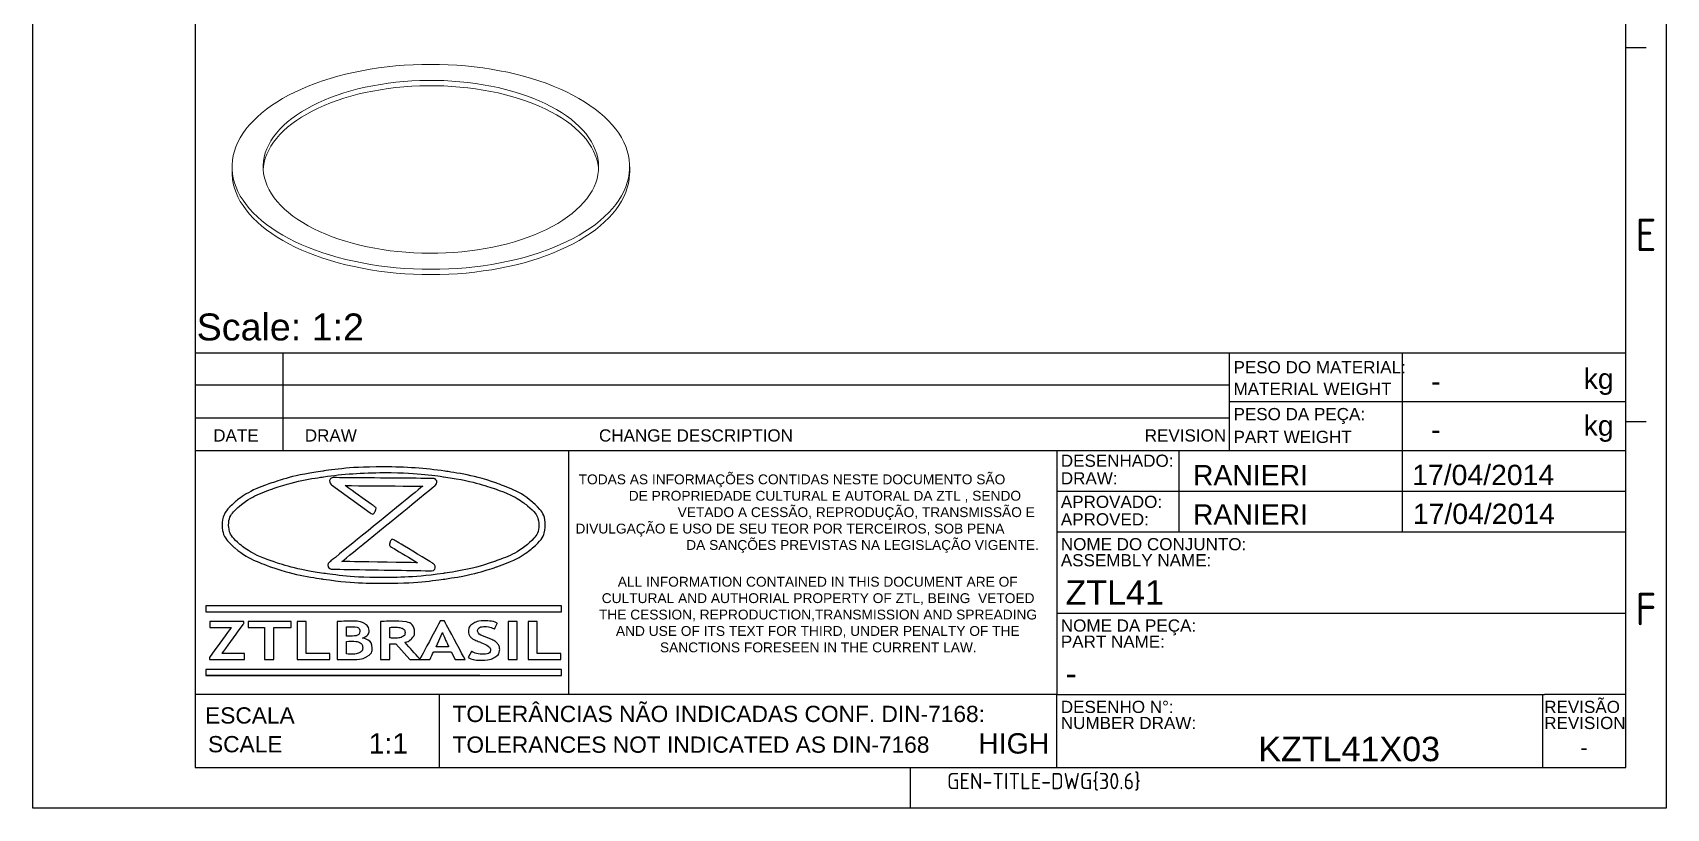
# Model space of a CAD drawing. Header units: millimetres. Extents: x 4337 to 4534, y 1258 to 1534.
# Drawn here: x 4336.6 to 4533.9, y 1258.1 to 1351.7 of the extents above; entities that cross this region are included whole.
import ezdxf
from ezdxf.enums import TextEntityAlignment as Align

# ---------------------------------------------------------------- set-up
doc = ezdxf.new("R2010")
doc.units = ezdxf.units.MM
doc.linetypes.add('ACAD_ISO02W100', pattern=[15, 12, -3])
doc.layers.add('AM_8', color=40, linetype='ACAD_ISO02W100', lineweight=35)
doc.layers.add('Camada 1', color=7, linetype='Continuous')
doc.styles.add('ACISOTS', font='isocp.shx', dxfattribs={"height": 1})
doc.styles.get("Standard").update_dxf_attribs({"font": 'arial.ttf'})

msp = doc.modelspace()

# ---------------------------------------------------------------- linework, layer by layer
at = {"color": 135, "lineweight": 25}
for p, q in [((4336.627, 1258.121), (4336.627, 1533.846)), ((4533.853, 1533.846), (4533.853, 1258.121)), ((4531.4, 1349.866), (4528.947, 1349.866)), ((4531.4, 1304.729), (4528.947, 1304.729)), ((4442.599, 1258.121), (4442.599, 1263.027)), ((4533.853, 1258.121), (4336.627, 1258.121))]:
    msp.add_line(p, q, dxfattribs=at)
for p, q in [((4356.251, 1528.94), (4356.251, 1263.027)), ((4528.947, 1263.027), (4528.947, 1528.94)), ((4356.251, 1313.07), (4528.947, 1313.07)), ((4356.251, 1313.07), (4356.251, 1263.027)), ((4356.251, 1313.07), (4481.11, 1313.07)), ((4366.852, 1301.295), (4366.852, 1313.07)), ((4481.11, 1301.295), (4481.11, 1313.07)), ((4501.963, 1313.07), (4501.963, 1307.182)), ((4528.947, 1263.027), (4528.947, 1313.07)), ((4481.11, 1309.145), (4356.251, 1309.145)), ((4481.11, 1307.182), (4528.947, 1307.182)), ((4501.963, 1307.182), (4501.963, 1301.295)), ((4356.251, 1305.22), (4481.11, 1305.22)), ((4356.251, 1301.295), (4460.261, 1301.295)), ((4401.322, 1301.295), (4401.322, 1271.858)), ((4460.261, 1301.295), (4460.261, 1282.652)), ((4460.261, 1301.295), (4528.947, 1301.295)), ((4474.98, 1301.295), (4474.98, 1291.483)), ((4501.963, 1301.295), (4501.963, 1291.483)), ((4460.261, 1296.389), (4528.947, 1296.389)), ((4460.261, 1291.483), (4528.947, 1291.483)), ((4460.261, 1282.652), (4460.261, 1271.858)), ((4460.261, 1281.67), (4528.947, 1281.67)), ((4460.261, 1271.858), (4356.251, 1271.858)), ((4385.688, 1271.858), (4385.688, 1263.027)), ((4460.261, 1263.027), (4460.261, 1271.858)), ((4460.261, 1271.858), (4519.135, 1271.858)), ((4518.893, 1271.858), (4518.893, 1263.027)), ((4528.947, 1271.858), (4519.135, 1271.858)), ((4356.251, 1263.027), (4528.947, 1263.027)), ((4356.251, 1263.027), (4528.947, 1263.027))]:
    msp.add_line(p, q)
at = {"color": 7, "linetype": 'Continuous', "lineweight": 15}
for p, q in [((4360.701, 1335.503), (4360.701, 1334.86)), ((4408.701, 1334.86), (4408.701, 1335.503))]:
    msp.add_line(p, q, dxfattribs=at)
at = {"color": 7, "linetype": 'Continuous', "lineweight": 15, "flags": 128}
for points in [[(4373.5, 1324.57), (4374.45, 1324.326), (4375.42, 1324.103), (4376.408, 1323.903), (4377.412, 1323.725), (4378.431, 1323.571), (4379.462, 1323.44), (4380.503, 1323.332), (4381.552, 1323.248), (4382.608, 1323.189), (4383.667, 1323.153), (4384.729, 1323.142), (4385.79, 1323.154), (4386.85, 1323.191), (4387.905, 1323.252), (4388.954, 1323.337), (4389.995, 1323.446), (4391.025, 1323.579), (4392.043, 1323.734), (4393.046, 1323.913), (4394.034, 1324.115), (4395.003, 1324.338), (4395.951, 1324.584), (4396.878, 1324.851), (4397.781, 1325.139), (4398.658, 1325.447), (4399.508, 1325.775), (4400.329, 1326.122), (4401.119, 1326.487), (4401.878, 1326.87), (4402.602, 1327.269), (4403.292, 1327.685), (4403.945, 1328.117), (4404.561, 1328.562), (4405.137, 1329.021), (4405.674, 1329.493), (4406.169, 1329.977), (4406.623, 1330.472), (4407.033, 1330.976), (4407.4, 1331.489), (4407.723, 1332.01), (4408, 1332.538), (4408.232, 1333.072), (4408.418, 1333.61), (4408.557, 1334.152), (4408.65, 1334.697), (4408.695, 1335.244), (4408.694, 1335.791), (4408.646, 1336.337), (4408.551, 1336.882), (4408.409, 1337.424), (4408.221, 1337.962), (4407.987, 1338.495), (4407.707, 1339.023), (4407.382, 1339.543), (4407.013, 1340.056), (4406.6, 1340.56), (4406.144, 1341.054), (4405.646, 1341.537), (4405.108, 1342.008), (4404.529, 1342.467), (4403.911, 1342.912), (4403.256, 1343.342), (4402.565, 1343.757), (4401.838, 1344.156), (4401.078, 1344.538), (4400.286, 1344.902), (4399.464, 1345.248), (4398.612, 1345.575), (4397.734, 1345.882), (4396.829, 1346.169), (4395.901, 1346.435), (4394.952, 1346.679), (4393.982, 1346.902), (4392.994, 1347.102), (4391.989, 1347.28), (4390.971, 1347.434), (4389.94, 1347.565), (4388.899, 1347.673), (4387.849, 1347.757), (4386.794, 1347.816), (4385.734, 1347.852), (4384.673, 1347.863), (4383.611, 1347.851), (4382.552, 1347.814), (4381.496, 1347.753), (4380.447, 1347.668), (4379.407, 1347.559), (4378.376, 1347.427), (4377.359, 1347.271), (4376.355, 1347.092), (4375.368, 1346.891), (4374.399, 1346.667), (4373.45, 1346.421), (4372.523, 1346.154), (4371.621, 1345.866), (4370.743, 1345.558), (4369.893, 1345.23), (4369.072, 1344.884), (4368.282, 1344.518), (4367.524, 1344.135), (4366.799, 1343.736), (4366.11, 1343.32), (4365.456, 1342.889), (4364.841, 1342.443), (4364.264, 1341.984), (4363.728, 1341.512), (4363.232, 1341.028), (4362.779, 1340.534), (4362.368, 1340.029), (4362.001, 1339.516), (4361.679, 1338.995), (4361.401, 1338.467), (4361.169, 1337.933), (4360.984, 1337.395), (4360.844, 1336.853), (4360.752, 1336.308), (4360.706, 1335.761), (4360.707, 1335.215), (4360.755, 1334.668), (4360.851, 1334.124), (4360.992, 1333.582), (4361.18, 1333.043), (4361.415, 1332.51), (4361.695, 1331.982), (4362.019, 1331.462), (4362.389, 1330.949), (4362.802, 1330.445), (4363.257, 1329.951), (4363.755, 1329.468), (4364.294, 1328.997), (4364.873, 1328.538), (4365.49, 1328.093), (4366.145, 1327.663), (4366.837, 1327.248), (4367.563, 1326.849), (4368.323, 1326.467), (4369.115, 1326.103), (4369.938, 1325.757), (4370.789, 1325.43), (4371.668, 1325.123), (4372.572, 1324.836), (4373.5, 1324.57)], [(4375.25, 1326.278), (4376.12, 1326.056), (4377.009, 1325.855), (4377.916, 1325.676), (4378.838, 1325.52), (4379.775, 1325.386), (4380.722, 1325.276), (4381.678, 1325.19), (4382.642, 1325.127), (4383.61, 1325.088), (4384.581, 1325.073), (4385.552, 1325.082), (4386.521, 1325.115), (4387.486, 1325.172), (4388.444, 1325.253), (4389.394, 1325.357), (4390.333, 1325.485), (4391.259, 1325.635), (4392.17, 1325.808), (4393.064, 1326.004), (4393.939, 1326.222), (4394.792, 1326.46), (4395.622, 1326.72), (4396.427, 1327), (4397.205, 1327.299), (4397.954, 1327.617), (4398.673, 1327.954), (4399.36, 1328.307), (4400.013, 1328.678), (4400.631, 1329.064), (4401.212, 1329.464), (4401.755, 1329.879), (4402.259, 1330.307), (4402.722, 1330.746), (4403.144, 1331.197), (4403.524, 1331.657), (4403.86, 1332.126), (4404.153, 1332.603), (4404.4, 1333.087), (4404.602, 1333.576), (4404.759, 1334.07), (4404.869, 1334.567), (4404.933, 1335.066), (4404.95, 1335.566), (4404.921, 1336.066), (4404.845, 1336.564), (4404.723, 1337.061), (4404.555, 1337.553), (4404.342, 1338.041), (4404.083, 1338.523), (4403.779, 1338.998), (4403.432, 1339.466), (4403.041, 1339.924), (4402.609, 1340.371), (4402.135, 1340.808), (4401.621, 1341.232), (4401.068, 1341.644), (4400.478, 1342.041), (4399.851, 1342.423), (4399.189, 1342.789), (4398.494, 1343.138), (4397.768, 1343.47), (4397.011, 1343.784), (4396.226, 1344.078), (4395.414, 1344.353), (4394.578, 1344.607), (4393.719, 1344.841), (4392.839, 1345.053), (4391.941, 1345.243), (4391.026, 1345.41), (4390.096, 1345.555), (4389.154, 1345.677), (4388.202, 1345.775), (4387.242, 1345.85), (4386.276, 1345.9), (4385.306, 1345.927), (4384.335, 1345.93), (4383.365, 1345.909), (4382.397, 1345.864), (4381.435, 1345.796), (4380.481, 1345.703), (4379.536, 1345.587), (4378.603, 1345.448), (4377.685, 1345.286), (4376.782, 1345.102), (4375.898, 1344.895), (4375.033, 1344.667), (4374.191, 1344.418), (4373.374, 1344.148), (4372.582, 1343.858), (4371.818, 1343.549), (4371.084, 1343.222), (4370.381, 1342.877), (4369.711, 1342.515), (4369.075, 1342.136), (4368.476, 1341.743), (4367.913, 1341.335), (4367.39, 1340.914), (4366.906, 1340.48), (4366.463, 1340.035), (4366.062, 1339.579), (4365.704, 1339.115), (4365.39, 1338.641), (4365.12, 1338.161), (4364.895, 1337.674), (4364.715, 1337.183), (4364.582, 1336.687), (4364.495, 1336.189), (4364.454, 1335.689), (4364.46, 1335.189), (4364.512, 1334.69), (4364.611, 1334.192), (4364.756, 1333.698), (4364.947, 1333.207), (4365.184, 1332.722), (4365.465, 1332.243), (4365.79, 1331.772), (4366.159, 1331.309), (4366.571, 1330.856), (4367.025, 1330.414), (4367.519, 1329.983), (4368.052, 1329.565), (4368.624, 1329.161), (4369.233, 1328.771), (4369.877, 1328.397), (4370.556, 1328.039), (4371.267, 1327.699), (4372.009, 1327.376), (4372.78, 1327.072), (4373.578, 1326.787), (4374.402, 1326.522), (4375.25, 1326.278)], [(4404.941, 1335.181), (4404.921, 1335.423), (4404.845, 1335.922), (4404.723, 1336.418), (4404.555, 1336.91), (4404.342, 1337.398), (4404.083, 1337.88), (4403.779, 1338.356), (4403.432, 1338.823), (4403.041, 1339.281), (4402.609, 1339.728), (4402.135, 1340.165), (4401.621, 1340.59), (4401.068, 1341.001), (4400.478, 1341.398), (4399.851, 1341.78), (4399.189, 1342.146), (4398.494, 1342.495), (4397.768, 1342.827), (4397.011, 1343.141), (4396.226, 1343.435), (4395.414, 1343.71), (4394.578, 1343.964), (4393.719, 1344.198), (4392.839, 1344.41), (4391.941, 1344.6), (4391.026, 1344.767), (4390.096, 1344.912), (4389.154, 1345.034), (4388.202, 1345.132), (4387.242, 1345.207), (4386.276, 1345.258), (4385.306, 1345.285), (4384.335, 1345.287), (4383.365, 1345.266), (4382.397, 1345.221), (4381.435, 1345.153), (4380.481, 1345.06), (4379.536, 1344.944), (4378.603, 1344.805), (4377.685, 1344.643), (4376.782, 1344.459), (4375.898, 1344.252), (4375.033, 1344.024), (4374.191, 1343.775), (4373.374, 1343.505), (4372.582, 1343.215), (4371.818, 1342.906), (4371.084, 1342.579), (4370.381, 1342.234), (4369.711, 1341.872), (4369.075, 1341.494), (4368.476, 1341.1), (4367.913, 1340.692), (4367.39, 1340.271), (4366.906, 1339.837), (4366.463, 1339.392), (4366.062, 1338.937), (4365.704, 1338.472), (4365.39, 1337.998), (4365.12, 1337.518), (4364.895, 1337.031), (4364.715, 1336.54), (4364.582, 1336.044), (4364.495, 1335.546), (4364.46, 1335.181)], [(4360.701, 1334.86), (4360.707, 1334.572), (4360.755, 1334.025), (4360.851, 1333.481), (4360.992, 1332.939), (4361.18, 1332.4), (4361.415, 1331.867), (4361.695, 1331.339), (4362.019, 1330.819), (4362.389, 1330.306), (4362.802, 1329.802), (4363.257, 1329.308), (4363.755, 1328.825), (4364.294, 1328.354), (4364.873, 1327.895), (4365.49, 1327.45), (4366.145, 1327.02), (4366.837, 1326.605), (4367.563, 1326.206), (4368.323, 1325.824), (4369.115, 1325.46), (4369.938, 1325.114), (4370.789, 1324.787), (4371.668, 1324.48), (4372.572, 1324.193), (4373.5, 1323.927)], [(4373.5, 1323.927), (4374.45, 1323.683), (4375.42, 1323.46), (4376.408, 1323.26), (4377.412, 1323.083), (4378.431, 1322.928), (4379.462, 1322.797), (4380.503, 1322.689), (4381.552, 1322.606), (4382.608, 1322.546), (4383.667, 1322.51), (4384.729, 1322.499), (4385.79, 1322.511), (4386.85, 1322.548), (4387.905, 1322.609), (4388.954, 1322.694), (4389.995, 1322.803), (4391.025, 1322.936), (4392.043, 1323.091), (4393.046, 1323.27), (4394.034, 1323.472), (4395.003, 1323.695), (4395.951, 1323.941), (4396.878, 1324.208), (4397.781, 1324.496), (4398.658, 1324.804), (4399.508, 1325.132), (4400.329, 1325.479), (4401.119, 1325.844), (4401.878, 1326.227), (4402.602, 1326.627), (4403.292, 1327.042), (4403.945, 1327.474), (4404.561, 1327.919), (4405.137, 1328.379), (4405.674, 1328.85), (4406.169, 1329.334), (4406.623, 1329.829), (4407.033, 1330.333), (4407.4, 1330.846), (4407.723, 1331.367), (4408, 1331.895), (4408.232, 1332.429), (4408.418, 1332.967), (4408.557, 1333.51), (4408.65, 1334.054), (4408.695, 1334.601), (4408.701, 1334.86)]]:
    msp.add_lwpolyline(points, dxfattribs=at)
at = {"layer": 'AM_8', "color": 0, "linetype": 'Continuous'}
msp.add_line((4357.551, 1274.154), (4390.623, 1274.154), dxfattribs=at)
at = {"layer": 'Camada 1'}
for points, knots in [([(4379.008, 1299.307), (4381.612, 1299.307), (4384.101, 1299.125), (4386.375, 1298.795), (4386.375, 1298.795), (4388.738, 1298.452), (4390.869, 1297.949), (4392.657, 1297.325), (4392.657, 1297.325), (4394.492, 1296.684), (4395.973, 1295.911), (4396.985, 1295.046), (4396.985, 1295.046), (4397.97, 1294.204), (4398.515, 1293.273), (4398.515, 1292.288), (4398.515, 1292.288), (4398.515, 1291.303), (4397.97, 1290.371), (4396.985, 1289.529), (4396.985, 1289.529), (4395.973, 1288.664), (4394.492, 1287.891), (4392.657, 1287.251), (4392.657, 1287.251), (4390.869, 1286.627), (4388.738, 1286.123), (4386.375, 1285.78), (4386.375, 1285.78), (4384.101, 1285.45), (4381.612, 1285.268), (4379.008, 1285.268), (4379.008, 1285.268), (4376.403, 1285.268), (4373.914, 1285.45), (4371.64, 1285.78), (4371.64, 1285.78), (4369.277, 1286.123), (4367.146, 1286.627), (4365.358, 1287.251), (4365.358, 1287.251), (4363.523, 1287.891), (4362.043, 1288.664), (4361.03, 1289.529), (4361.03, 1289.529), (4360.045, 1290.371), (4359.5, 1291.303), (4359.5, 1292.288), (4359.5, 1292.288), (4359.5, 1293.273), (4360.045, 1294.204), (4361.03, 1295.046), (4361.03, 1295.046), (4362.043, 1295.911), (4363.523, 1296.684), (4365.358, 1297.325), (4365.358, 1297.325), (4367.146, 1297.949), (4369.277, 1298.452), (4371.64, 1298.795), (4371.64, 1298.795), (4373.914, 1299.125), (4376.403, 1299.307), (4379.008, 1299.307)], [0, 0, 0, 0, 0.0588235, 0.0588235, 0.0588235, 0.0882353, 0.1176471, 0.1176471, 0.1176471, 0.1470588, 0.1764706, 0.1764706, 0.1764706, 0.2058824, 0.2352941, 0.2352941, 0.2352941, 0.2647059, 0.2941176, 0.2941176, 0.2941176, 0.3235294, 0.3529412, 0.3529412, 0.3529412, 0.3823529, 0.4117647, 0.4117647, 0.4117647, 0.4411765, 0.4705882, 0.4705882, 0.4705882, 0.5, 0.5294118, 0.5294118, 0.5294118, 0.5588235, 0.5882353, 0.5882353, 0.5882353, 0.6176471, 0.6470588, 0.6470588, 0.6470588, 0.6764706, 0.7058824, 0.7058824, 0.7058824, 0.7352941, 0.7647059, 0.7647059, 0.7647059, 0.7941176, 0.8235294, 0.8235294, 0.8235294, 0.8529412, 0.8823529, 0.8823529, 0.8823529, 0.9411765, 1, 1, 1, 1]), ([(4379.008, 1298.615), (4376.449, 1298.615), (4374.007, 1298.437), (4371.781, 1298.114), (4371.781, 1298.114), (4369.467, 1297.779), (4367.385, 1297.289), (4365.643, 1296.681), (4365.643, 1296.681), (4363.948, 1296.089), (4362.582, 1295.391), (4361.652, 1294.623), (4361.652, 1294.623), (4360.769, 1293.894), (4360.281, 1293.105), (4360.281, 1292.288), (4360.281, 1292.288), (4360.281, 1291.471), (4360.769, 1290.681), (4361.652, 1289.953), (4361.652, 1289.953), (4362.582, 1289.185), (4363.948, 1288.486), (4365.643, 1287.894), (4365.643, 1287.894), (4367.385, 1287.286), (4369.467, 1286.796), (4371.781, 1286.461), (4371.781, 1286.461), (4374.007, 1286.138), (4376.449, 1285.96), (4379.008, 1285.96), (4379.008, 1285.96), (4381.567, 1285.96), (4384.008, 1286.138), (4386.235, 1286.461), (4386.235, 1286.461), (4388.548, 1286.796), (4390.63, 1287.286), (4392.372, 1287.894), (4392.372, 1287.894), (4394.067, 1288.486), (4395.433, 1289.185), (4396.363, 1289.953), (4396.363, 1289.953), (4397.246, 1290.681), (4397.734, 1291.471), (4397.734, 1292.288), (4397.734, 1292.288), (4397.734, 1293.105), (4397.246, 1293.894), (4396.363, 1294.623), (4396.363, 1294.623), (4395.433, 1295.391), (4394.067, 1296.089), (4392.372, 1296.681), (4392.372, 1296.681), (4390.63, 1297.289), (4388.548, 1297.779), (4386.234, 1298.114), (4386.234, 1298.114), (4384.008, 1298.437), (4381.566, 1298.615), (4379.008, 1298.615)], [0, 0, 0, 0, 0.0588235, 0.0588235, 0.0588235, 0.0882353, 0.1176471, 0.1176471, 0.1176471, 0.1470588, 0.1764706, 0.1764706, 0.1764706, 0.2058824, 0.2352941, 0.2352941, 0.2352941, 0.2647059, 0.2941176, 0.2941176, 0.2941176, 0.3235294, 0.3529412, 0.3529412, 0.3529412, 0.3823529, 0.4117647, 0.4117647, 0.4117647, 0.4411765, 0.4705882, 0.4705882, 0.4705882, 0.5, 0.5294118, 0.5294118, 0.5294118, 0.5588235, 0.5882353, 0.5882353, 0.5882353, 0.6176471, 0.6470588, 0.6470588, 0.6470588, 0.6764706, 0.7058824, 0.7058824, 0.7058824, 0.7352941, 0.7647059, 0.7647059, 0.7647059, 0.7941176, 0.8235294, 0.8235294, 0.8235294, 0.8529412, 0.8823529, 0.8823529, 0.8823529, 0.9411765, 1, 1, 1, 1]), ([(4377.385, 1293.782), (4377.385, 1293.782), (4372.712, 1297.131), (4372.712, 1297.131), (4372.712, 1297.131), (4372.364, 1297.381), (4372.505, 1298.013), (4372.915, 1298.01), (4372.915, 1298.01), (4372.915, 1298.01), (4384.985, 1297.913), (4384.985, 1297.913), (4384.985, 1297.913), (4385.381, 1297.91), (4385.528, 1297.312), (4385.205, 1297.049), (4385.205, 1297.049), (4385.205, 1297.049), (4373.968, 1287.894), (4373.968, 1287.894), (4373.968, 1287.894), (4373.968, 1287.894), (4383.075, 1287.748), (4383.075, 1287.748), (4383.075, 1287.748), (4383.075, 1287.748), (4380.012, 1289.593), (4380.012, 1289.593), (4380.012, 1289.593), (4379.811, 1289.715), (4379.609, 1289.836), (4379.785, 1290.257), (4379.785, 1290.257), (4379.96, 1290.678), (4380.162, 1290.557), (4380.363, 1290.435), (4380.363, 1290.435), (4380.363, 1290.435), (4384.955, 1287.669), (4384.955, 1287.669), (4384.955, 1287.669), (4385.331, 1287.442), (4385.198, 1286.768), (4384.775, 1286.775), (4384.775, 1286.775), (4384.775, 1286.775), (4372.706, 1286.969), (4372.706, 1286.969), (4372.706, 1286.969), (4372.31, 1286.975), (4372.166, 1287.57), (4372.488, 1287.833), (4372.488, 1287.833), (4372.488, 1287.833), (4383.713, 1296.978), (4383.713, 1296.978), (4383.713, 1296.978), (4383.713, 1296.978), (4374.358, 1297.053), (4374.358, 1297.053), (4374.358, 1297.053), (4374.358, 1297.053), (4377.789, 1294.595), (4377.789, 1294.595), (4377.789, 1294.595), (4377.98, 1294.458), (4378.171, 1294.321), (4377.969, 1293.914), (4377.969, 1293.914), (4377.767, 1293.508), (4377.576, 1293.645), (4377.385, 1293.782)], [0, 0, 0, 0, 0.0526316, 0.0526316, 0.0526316, 0.0789474, 0.1052632, 0.1052632, 0.1052632, 0.1315789, 0.1578947, 0.1578947, 0.1578947, 0.1842105, 0.2105263, 0.2105263, 0.2105263, 0.2368421, 0.2631579, 0.2631579, 0.2631579, 0.2894737, 0.3157895, 0.3157895, 0.3157895, 0.3421053, 0.3684211, 0.3684211, 0.3684211, 0.3947368, 0.4210526, 0.4210526, 0.4210526, 0.4473684, 0.4736842, 0.4736842, 0.4736842, 0.5, 0.5263158, 0.5263158, 0.5263158, 0.5526316, 0.5789474, 0.5789474, 0.5789474, 0.6052632, 0.6315789, 0.6315789, 0.6315789, 0.6578947, 0.6842105, 0.6842105, 0.6842105, 0.7105263, 0.7368421, 0.7368421, 0.7368421, 0.7631579, 0.7894737, 0.7894737, 0.7894737, 0.8157895, 0.8421053, 0.8421053, 0.8421053, 0.8684211, 0.8947368, 0.8947368, 0.8947368, 0.9473684, 1, 1, 1, 1]), ([(4357.635, 1282.559), (4357.635, 1282.559), (4400.381, 1282.559), (4400.381, 1282.559), (4400.381, 1282.559), (4400.381, 1282.559), (4400.465, 1282.559), (4400.465, 1282.559), (4400.465, 1282.559), (4400.465, 1282.559), (4400.465, 1282.475), (4400.465, 1282.475), (4400.465, 1282.475), (4400.465, 1282.475), (4400.465, 1281.919), (4400.465, 1281.919), (4400.465, 1281.919), (4400.465, 1281.919), (4400.465, 1281.835), (4400.465, 1281.835), (4400.465, 1281.835), (4400.465, 1281.835), (4400.381, 1281.835), (4400.381, 1281.835), (4400.381, 1281.835), (4400.381, 1281.835), (4357.635, 1281.835), (4357.635, 1281.835), (4357.635, 1281.835), (4357.635, 1281.835), (4357.551, 1281.835), (4357.551, 1281.835), (4357.551, 1281.835), (4357.551, 1281.835), (4357.551, 1281.919), (4357.551, 1281.919), (4357.551, 1281.919), (4357.551, 1281.919), (4357.551, 1282.475), (4357.551, 1282.475), (4357.551, 1282.475), (4357.551, 1282.475), (4357.551, 1282.559), (4357.551, 1282.559), (4357.551, 1282.559), (4357.551, 1282.559), (4357.635, 1282.559), (4357.635, 1282.559)], [0, 0, 0, 0, 0.0769231, 0.0769231, 0.0769231, 0.1153846, 0.1538462, 0.1538462, 0.1538462, 0.1923077, 0.2307692, 0.2307692, 0.2307692, 0.2692308, 0.3076923, 0.3076923, 0.3076923, 0.3461538, 0.3846154, 0.3846154, 0.3846154, 0.4230769, 0.4615385, 0.4615385, 0.4615385, 0.5, 0.5384615, 0.5384615, 0.5384615, 0.5769231, 0.6153846, 0.6153846, 0.6153846, 0.6538462, 0.6923077, 0.6923077, 0.6923077, 0.7307692, 0.7692308, 0.7692308, 0.7692308, 0.8076923, 0.8461538, 0.8461538, 0.8461538, 0.9230769, 1, 1, 1, 1]), ([(4357.976, 1276.053), (4357.976, 1276.053), (4357.976, 1276.317), (4357.976, 1276.317), (4357.976, 1276.317), (4357.976, 1276.317), (4360.591, 1279.934), (4360.591, 1279.934), (4360.591, 1279.934), (4360.591, 1279.934), (4358.02, 1279.934), (4358.02, 1279.934), (4358.02, 1279.934), (4358.02, 1279.934), (4358.02, 1280.661), (4358.02, 1280.661), (4358.02, 1280.661), (4358.02, 1280.661), (4362.107, 1280.661), (4362.107, 1280.661), (4362.107, 1280.661), (4362.107, 1280.661), (4362.107, 1280.396), (4362.107, 1280.396), (4362.107, 1280.396), (4362.107, 1280.396), (4359.484, 1276.78), (4359.484, 1276.78), (4359.484, 1276.78), (4359.484, 1276.78), (4362.201, 1276.78), (4362.201, 1276.78), (4362.201, 1276.78), (4362.201, 1276.78), (4362.201, 1276.053), (4362.201, 1276.053), (4362.201, 1276.053), (4362.201, 1276.053), (4357.976, 1276.053), (4357.976, 1276.053)], [0, 0, 0, 0, 0.0909091, 0.0909091, 0.0909091, 0.1363636, 0.1818182, 0.1818182, 0.1818182, 0.2272727, 0.2727273, 0.2727273, 0.2727273, 0.3181818, 0.3636364, 0.3636364, 0.3636364, 0.4090909, 0.4545455, 0.4545455, 0.4545455, 0.5, 0.5454545, 0.5454545, 0.5454545, 0.5909091, 0.6363636, 0.6363636, 0.6363636, 0.6818182, 0.7272727, 0.7272727, 0.7272727, 0.7727273, 0.8181818, 0.8181818, 0.8181818, 0.9090909, 1, 1, 1, 1]), ([(4365.736, 1279.934), (4365.736, 1279.934), (4365.736, 1276.053), (4365.736, 1276.053), (4365.736, 1276.053), (4365.736, 1276.053), (4364.623, 1276.053), (4364.623, 1276.053), (4364.623, 1276.053), (4364.623, 1276.053), (4364.623, 1279.934), (4364.623, 1279.934), (4364.623, 1279.934), (4364.623, 1279.934), (4362.629, 1279.934), (4362.629, 1279.934), (4362.629, 1279.934), (4362.629, 1279.934), (4362.629, 1280.661), (4362.629, 1280.661), (4362.629, 1280.661), (4362.629, 1280.661), (4367.819, 1280.661), (4367.819, 1280.661), (4367.819, 1280.661), (4367.819, 1280.661), (4367.819, 1279.934), (4367.819, 1279.934), (4367.819, 1279.934), (4367.819, 1279.934), (4365.736, 1279.934), (4365.736, 1279.934)], [0, 0, 0, 0, 0.1111111, 0.1111111, 0.1111111, 0.1666667, 0.2222222, 0.2222222, 0.2222222, 0.2777778, 0.3333333, 0.3333333, 0.3333333, 0.3888889, 0.4444444, 0.4444444, 0.4444444, 0.5, 0.5555556, 0.5555556, 0.5555556, 0.6111111, 0.6666667, 0.6666667, 0.6666667, 0.7222222, 0.7777778, 0.7777778, 0.7777778, 0.8888889, 1, 1, 1, 1]), ([(4368.546, 1276.053), (4368.546, 1276.053), (4368.546, 1280.661), (4368.546, 1280.661), (4368.546, 1280.661), (4368.546, 1280.661), (4369.659, 1280.661), (4369.659, 1280.661), (4369.659, 1280.661), (4369.659, 1280.661), (4369.659, 1276.78), (4369.659, 1276.78), (4369.659, 1276.78), (4369.659, 1276.78), (4372.493, 1276.78), (4372.493, 1276.78), (4372.493, 1276.78), (4372.493, 1276.78), (4372.493, 1276.053), (4372.493, 1276.053), (4372.493, 1276.053), (4372.493, 1276.053), (4368.546, 1276.053), (4368.546, 1276.053)], [0, 0, 0, 0, 0.1428571, 0.1428571, 0.1428571, 0.2142857, 0.2857143, 0.2857143, 0.2857143, 0.3571429, 0.4285714, 0.4285714, 0.4285714, 0.5, 0.5714286, 0.5714286, 0.5714286, 0.6428571, 0.7142857, 0.7142857, 0.7142857, 0.8571429, 1, 1, 1, 1]), ([(4375.308, 1276.053), (4375.308, 1276.053), (4373.39, 1276.053), (4373.39, 1276.053), (4373.39, 1276.053), (4373.39, 1276.053), (4373.39, 1280.657), (4373.39, 1280.657), (4373.39, 1280.657), (4374.236, 1280.686), (4374.828, 1280.701), (4375.166, 1280.701), (4375.166, 1280.701), (4375.818, 1280.701), (4376.326, 1280.599), (4376.693, 1280.394), (4376.693, 1280.394), (4377.06, 1280.19), (4377.242, 1279.898), (4377.242, 1279.52), (4377.242, 1279.52), (4377.242, 1279.155), (4376.979, 1278.866), (4376.455, 1278.654), (4376.455, 1278.654), (4377.234, 1278.455), (4377.624, 1278.044), (4377.624, 1277.421), (4377.624, 1277.421), (4377.624, 1277.002), (4377.407, 1276.67), (4376.978, 1276.423), (4376.978, 1276.423), (4376.547, 1276.177), (4375.99, 1276.053), (4375.308, 1276.053)], [0, 0, 0, 0, 0.1, 0.1, 0.1, 0.15, 0.2, 0.2, 0.2, 0.25, 0.3, 0.3, 0.3, 0.35, 0.4, 0.4, 0.4, 0.45, 0.5, 0.5, 0.5, 0.55, 0.6, 0.6, 0.6, 0.65, 0.7, 0.7, 0.7, 0.75, 0.8, 0.8, 0.8, 0.9, 1, 1, 1, 1]), ([(4374.503, 1280.004), (4374.503, 1280.004), (4374.503, 1278.899), (4374.503, 1278.899), (4374.503, 1278.899), (4374.674, 1278.892), (4374.854, 1278.887), (4375.042, 1278.887), (4375.042, 1278.887), (4375.767, 1278.887), (4376.129, 1279.087), (4376.129, 1279.487), (4376.129, 1279.487), (4376.129, 1279.842), (4375.801, 1280.019), (4375.142, 1280.019), (4375.142, 1280.019), (4374.968, 1280.019), (4374.755, 1280.013), (4374.503, 1280.004)], [0, 0, 0, 0, 0.1666667, 0.1666667, 0.1666667, 0.25, 0.3333333, 0.3333333, 0.3333333, 0.4166667, 0.5, 0.5, 0.5, 0.5833333, 0.6666667, 0.6666667, 0.6666667, 0.8333333, 1, 1, 1, 1]), ([(4382.142, 1276.053), (4382.142, 1276.053), (4380.469, 1277.956), (4380.469, 1277.956), (4380.469, 1277.956), (4380.301, 1277.958), (4380.066, 1277.965), (4379.762, 1277.978), (4379.762, 1277.978), (4379.762, 1277.978), (4379.762, 1276.053), (4379.762, 1276.053), (4379.762, 1276.053), (4379.762, 1276.053), (4378.607, 1276.053), (4378.607, 1276.053), (4378.607, 1276.053), (4378.607, 1276.053), (4378.607, 1280.661), (4378.607, 1280.661), (4378.607, 1280.661), (4378.669, 1280.661), (4378.91, 1280.668), (4379.331, 1280.684), (4379.331, 1280.684), (4379.75, 1280.7), (4380.088, 1280.708), (4380.345, 1280.708), (4380.345, 1280.708), (4381.937, 1280.708), (4382.733, 1280.255), (4382.733, 1279.349), (4382.733, 1279.349), (4382.733, 1279.076), (4382.622, 1278.828), (4382.403, 1278.604), (4382.403, 1278.604), (4382.184, 1278.38), (4381.907, 1278.222), (4381.573, 1278.129), (4381.573, 1278.129), (4381.573, 1278.129), (4383.426, 1276.053), (4383.426, 1276.053), (4383.426, 1276.053), (4383.426, 1276.053), (4382.142, 1276.053), (4382.142, 1276.053)], [0, 0, 0, 0, 0.0769231, 0.0769231, 0.0769231, 0.1153846, 0.1538462, 0.1538462, 0.1538462, 0.1923077, 0.2307692, 0.2307692, 0.2307692, 0.2692308, 0.3076923, 0.3076923, 0.3076923, 0.3461538, 0.3846154, 0.3846154, 0.3846154, 0.4230769, 0.4615385, 0.4615385, 0.4615385, 0.5, 0.5384615, 0.5384615, 0.5384615, 0.5769231, 0.6153846, 0.6153846, 0.6153846, 0.6538462, 0.6923077, 0.6923077, 0.6923077, 0.7307692, 0.7692308, 0.7692308, 0.7692308, 0.8076923, 0.8461538, 0.8461538, 0.8461538, 0.9230769, 1, 1, 1, 1]), ([(4387.62, 1276.053), (4387.62, 1276.053), (4387.162, 1276.987), (4387.162, 1276.987), (4387.162, 1276.987), (4387.162, 1276.987), (4385.014, 1276.987), (4385.014, 1276.987), (4385.014, 1276.987), (4385.014, 1276.987), (4384.577, 1276.053), (4384.577, 1276.053), (4384.577, 1276.053), (4384.577, 1276.053), (4383.341, 1276.053), (4383.341, 1276.053), (4383.341, 1276.053), (4383.341, 1276.053), (4385.84, 1280.724), (4385.84, 1280.724), (4385.84, 1280.724), (4385.84, 1280.724), (4386.328, 1280.724), (4386.328, 1280.724), (4386.328, 1280.724), (4386.328, 1280.724), (4388.848, 1276.053), (4388.848, 1276.053), (4388.848, 1276.053), (4388.848, 1276.053), (4387.62, 1276.053), (4387.62, 1276.053)], [0, 0, 0, 0, 0.1111111, 0.1111111, 0.1111111, 0.1666667, 0.2222222, 0.2222222, 0.2222222, 0.2777778, 0.3333333, 0.3333333, 0.3333333, 0.3888889, 0.4444444, 0.4444444, 0.4444444, 0.5, 0.5555556, 0.5555556, 0.5555556, 0.6111111, 0.6666667, 0.6666667, 0.6666667, 0.7222222, 0.7777778, 0.7777778, 0.7777778, 0.8888889, 1, 1, 1, 1]), ([(4389.212, 1276.308), (4389.212, 1276.308), (4389.624, 1277.041), (4389.624, 1277.041), (4389.624, 1277.041), (4390.062, 1276.815), (4390.494, 1276.702), (4390.919, 1276.702), (4390.919, 1276.702), (4391.574, 1276.702), (4391.9, 1276.869), (4391.9, 1277.204), (4391.9, 1277.204), (4391.9, 1277.362), (4391.822, 1277.511), (4391.669, 1277.654), (4391.669, 1277.654), (4391.516, 1277.797), (4391.197, 1277.957), (4390.716, 1278.134), (4390.716, 1278.134), (4390.236, 1278.311), (4389.912, 1278.457), (4389.745, 1278.571), (4389.745, 1278.571), (4389.578, 1278.686), (4389.45, 1278.821), (4389.359, 1278.979), (4389.359, 1278.979), (4389.27, 1279.135), (4389.225, 1279.309), (4389.225, 1279.5), (4389.225, 1279.5), (4389.225, 1279.857), (4389.403, 1280.152), (4389.758, 1280.387), (4389.758, 1280.387), (4390.113, 1280.622), (4390.569, 1280.739), (4391.126, 1280.739), (4391.126, 1280.739), (4391.85, 1280.739), (4392.382, 1280.639), (4392.722, 1280.44), (4392.722, 1280.44), (4392.722, 1280.44), (4392.383, 1279.736), (4392.383, 1279.736), (4392.383, 1279.736), (4391.993, 1279.941), (4391.58, 1280.044), (4391.147, 1280.044), (4391.147, 1280.044), (4390.89, 1280.044), (4390.692, 1279.994), (4390.55, 1279.895), (4390.55, 1279.895), (4390.408, 1279.795), (4390.338, 1279.666), (4390.338, 1279.507), (4390.338, 1279.507), (4390.338, 1279.243), (4390.735, 1278.968), (4391.532, 1278.682), (4391.532, 1278.682), (4391.951, 1278.532), (4392.253, 1278.392), (4392.439, 1278.266), (4392.439, 1278.266), (4392.624, 1278.139), (4392.766, 1277.991), (4392.862, 1277.822), (4392.862, 1277.822), (4392.96, 1277.654), (4393.008, 1277.465), (4393.008, 1277.258), (4393.008, 1277.258), (4393.008, 1276.884), (4392.808, 1276.577), (4392.407, 1276.337), (4392.407, 1276.337), (4392.006, 1276.095), (4391.469, 1275.975), (4390.795, 1275.975), (4390.795, 1275.975), (4390.211, 1275.975), (4389.684, 1276.086), (4389.212, 1276.308)], [0, 0, 0, 0, 0.0434783, 0.0434783, 0.0434783, 0.0652174, 0.0869565, 0.0869565, 0.0869565, 0.1086957, 0.1304348, 0.1304348, 0.1304348, 0.1521739, 0.173913, 0.173913, 0.173913, 0.1956522, 0.2173913, 0.2173913, 0.2173913, 0.2391304, 0.2608696, 0.2608696, 0.2608696, 0.2826087, 0.3043478, 0.3043478, 0.3043478, 0.326087, 0.3478261, 0.3478261, 0.3478261, 0.3695652, 0.3913043, 0.3913043, 0.3913043, 0.4130435, 0.4347826, 0.4347826, 0.4347826, 0.4565217, 0.4782609, 0.4782609, 0.4782609, 0.5, 0.5217391, 0.5217391, 0.5217391, 0.5434783, 0.5652174, 0.5652174, 0.5652174, 0.5869565, 0.6086957, 0.6086957, 0.6086957, 0.6304348, 0.6521739, 0.6521739, 0.6521739, 0.673913, 0.6956522, 0.6956522, 0.6956522, 0.7173913, 0.7391304, 0.7391304, 0.7391304, 0.7608696, 0.7826087, 0.7826087, 0.7826087, 0.8043478, 0.826087, 0.826087, 0.826087, 0.8478261, 0.8695652, 0.8695652, 0.8695652, 0.8913043, 0.9130435, 0.9130435, 0.9130435, 0.9565217, 1, 1, 1, 1]), ([(4394.013, 1276.053), (4394.013, 1276.053), (4394.013, 1280.661), (4394.013, 1280.661), (4394.013, 1280.661), (4394.013, 1280.661), (4395.127, 1280.661), (4395.127, 1280.661), (4395.127, 1280.661), (4395.127, 1280.661), (4395.127, 1276.053), (4395.127, 1276.053), (4395.127, 1276.053), (4395.127, 1276.053), (4394.013, 1276.053), (4394.013, 1276.053)], [0, 0, 0, 0, 0.2, 0.2, 0.2, 0.3, 0.4, 0.4, 0.4, 0.5, 0.6, 0.6, 0.6, 0.8, 1, 1, 1, 1]), ([(4396.431, 1276.053), (4396.431, 1276.053), (4396.431, 1280.661), (4396.431, 1280.661), (4396.431, 1280.661), (4396.431, 1280.661), (4397.544, 1280.661), (4397.544, 1280.661), (4397.544, 1280.661), (4397.544, 1280.661), (4397.544, 1276.78), (4397.544, 1276.78), (4397.544, 1276.78), (4397.544, 1276.78), (4400.378, 1276.78), (4400.378, 1276.78), (4400.378, 1276.78), (4400.378, 1276.78), (4400.378, 1276.053), (4400.378, 1276.053), (4400.378, 1276.053), (4400.378, 1276.053), (4396.431, 1276.053), (4396.431, 1276.053)], [0, 0, 0, 0, 0.1428571, 0.1428571, 0.1428571, 0.2142857, 0.2857143, 0.2857143, 0.2857143, 0.3571429, 0.4285714, 0.4285714, 0.4285714, 0.5, 0.5714286, 0.5714286, 0.5714286, 0.6428571, 0.7142857, 0.7142857, 0.7142857, 0.8571429, 1, 1, 1, 1]), ([(4374.503, 1278.262), (4374.503, 1278.262), (4374.503, 1276.739), (4374.503, 1276.739), (4374.503, 1276.739), (4374.728, 1276.724), (4374.911, 1276.717), (4375.051, 1276.717), (4375.051, 1276.717), (4375.548, 1276.717), (4375.908, 1276.779), (4376.132, 1276.902), (4376.132, 1276.902), (4376.356, 1277.026), (4376.468, 1277.232), (4376.468, 1277.519), (4376.468, 1277.519), (4376.468, 1277.781), (4376.364, 1277.972), (4376.155, 1278.091), (4376.155, 1278.091), (4375.947, 1278.211), (4375.583, 1278.27), (4375.064, 1278.27), (4375.064, 1278.27), (4374.956, 1278.27), (4374.769, 1278.268), (4374.503, 1278.262)], [0, 0, 0, 0, 0.125, 0.125, 0.125, 0.1875, 0.25, 0.25, 0.25, 0.3125, 0.375, 0.375, 0.375, 0.4375, 0.5, 0.5, 0.5, 0.5625, 0.625, 0.625, 0.625, 0.6875, 0.75, 0.75, 0.75, 0.875, 1, 1, 1, 1]), ([(4379.762, 1279.95), (4379.762, 1279.95), (4379.762, 1278.67), (4379.762, 1278.67), (4379.762, 1278.67), (4379.968, 1278.658), (4380.126, 1278.651), (4380.234, 1278.651), (4380.234, 1278.651), (4380.698, 1278.651), (4381.039, 1278.699), (4381.254, 1278.796), (4381.254, 1278.796), (4381.47, 1278.893), (4381.578, 1279.079), (4381.578, 1279.359), (4381.578, 1279.359), (4381.578, 1279.585), (4381.462, 1279.744), (4381.23, 1279.833), (4381.23, 1279.833), (4380.999, 1279.923), (4380.636, 1279.968), (4380.139, 1279.968), (4380.139, 1279.968), (4380.019, 1279.968), (4379.893, 1279.963), (4379.762, 1279.95)], [0, 0, 0, 0, 0.125, 0.125, 0.125, 0.1875, 0.25, 0.25, 0.25, 0.3125, 0.375, 0.375, 0.375, 0.4375, 0.5, 0.5, 0.5, 0.5625, 0.625, 0.625, 0.625, 0.6875, 0.75, 0.75, 0.75, 0.875, 1, 1, 1, 1]), ([(4386.084, 1279.315), (4386.084, 1279.315), (4385.331, 1277.613), (4385.331, 1277.613), (4385.331, 1277.613), (4385.331, 1277.613), (4386.837, 1277.613), (4386.837, 1277.613), (4386.837, 1277.613), (4386.837, 1277.613), (4386.084, 1279.315), (4386.084, 1279.315)], [0, 0, 0, 0, 0.25, 0.25, 0.25, 0.375, 0.5, 0.5, 0.5, 0.75, 1, 1, 1, 1]), ([(4357.635, 1274.878), (4357.635, 1274.878), (4400.381, 1274.878), (4400.381, 1274.878), (4400.381, 1274.878), (4400.381, 1274.878), (4400.465, 1274.878), (4400.465, 1274.878), (4400.465, 1274.878), (4400.465, 1274.878), (4400.465, 1274.794), (4400.465, 1274.794), (4400.465, 1274.794), (4400.465, 1274.794), (4400.465, 1274.238), (4400.465, 1274.238), (4400.465, 1274.238), (4400.465, 1274.238), (4400.465, 1274.154), (4400.465, 1274.154), (4400.465, 1274.154), (4400.465, 1274.154), (4400.381, 1274.154), (4400.381, 1274.154), (4400.381, 1274.154), (4400.381, 1274.154), (4357.635, 1274.154), (4357.635, 1274.154), (4357.635, 1274.154), (4357.635, 1274.154), (4357.551, 1274.154), (4357.551, 1274.154), (4357.551, 1274.154), (4357.551, 1274.154), (4357.551, 1274.238), (4357.551, 1274.238), (4357.551, 1274.238), (4357.551, 1274.238), (4357.551, 1274.794), (4357.551, 1274.794), (4357.551, 1274.794), (4357.551, 1274.794), (4357.551, 1274.878), (4357.551, 1274.878), (4357.551, 1274.878), (4357.551, 1274.878), (4357.635, 1274.878), (4357.635, 1274.878)], [0, 0, 0, 0, 0.0769231, 0.0769231, 0.0769231, 0.1153846, 0.1538462, 0.1538462, 0.1538462, 0.1923077, 0.2307692, 0.2307692, 0.2307692, 0.2692308, 0.3076923, 0.3076923, 0.3076923, 0.3461538, 0.3846154, 0.3846154, 0.3846154, 0.4230769, 0.4615385, 0.4615385, 0.4615385, 0.5, 0.5384615, 0.5384615, 0.5384615, 0.5769231, 0.6153846, 0.6153846, 0.6153846, 0.6538462, 0.6923077, 0.6923077, 0.6923077, 0.7307692, 0.7692308, 0.7692308, 0.7692308, 0.8076923, 0.8461538, 0.8461538, 0.8461538, 0.9230769, 1, 1, 1, 1])]:
    msp.add_open_spline(points, degree=3, knots=knots, dxfattribs=at)

# ---------------------------------------------------------------- texts
at = {"color": 135, "lineweight": 25, "style": 'ACISOTS'}
for s, p in [('E', (4531.4, 1327.298)), ('F', (4531.4, 1282.161))]:
    msp.add_text(s, height=3.925, dxfattribs=at).set_placement(p, align=Align.MIDDLE)
for s, height, p in [('PESO DO MATERIAL:', 1.47184, (4481.604, 1310.595)), ('kg', 2.4531, (4523.877, 1308.714)), ('MATERIAL WEIGHT', 1.47184, (4481.604, 1307.988)), ('PESO DA PEÇA:', 1.47184, (4481.604, 1304.938)), ('DATE', 1.4718, (4358.425, 1302.364)), ('DRAW', 1.4718, (4369.482, 1302.364)), ('CHANGE DESCRIPTION', 1.47184, (4404.996, 1302.364)), ('REVISION', 1.4718, (4470.884, 1302.364)), ('PART WEIGHT', 1.47184, (4481.604, 1302.192)), ('kg', 2.4531, (4523.877, 1303.054)), ('DESENHADO:', 1.4718, (4460.755, 1299.314)), ('DRAW:', 1.4718, (4460.755, 1297.196)), ('APROVADO:', 1.4718, (4460.755, 1294.357)), ('APROVED:', 1.4718, (4460.755, 1292.24)), ('NOME DO CONJUNTO:', 1.47184, (4460.755, 1289.245)), ('ASSEMBLY NAME:', 1.47184, (4460.755, 1287.307)), ('NOME DA PEÇA:', 1.47184, (4460.755, 1279.432)), ('PART NAME:', 1.4718, (4460.755, 1277.494)), ('ESCALA', 1.9625, (4357.441, 1268.343)), ('TOLERÂNCIAS NÃO INDICADAS CONF. DIN-7168:', 1.96246, (4387.313, 1268.526)), ('DESENHO N%%d:', 1.47184, (4460.755, 1269.62)), ('REVISÃO', 1.4718, (4519.112, 1269.62)), ('NUMBER DRAW:', 1.47184, (4460.755, 1267.682)), ('REVISION', 1.4718, (4519.112, 1267.682)), ('SCALE', 1.9625, (4357.795, 1264.876)), ('TOLERANCES NOT INDICATED AS DIN-7168', 1.96246, (4387.313, 1264.822))]:
    msp.add_text(s, height=height).set_placement(p)
at = {"ltscale": 0.25, "insert": (4356.428, 1317.81), "char_height": 3.25, "attachment_point": 1}
msp.add_mtext_dynamic_manual_height_columns('Scale: 1:2', width=26.74894, gutter_width=12.5, heights=[0], dxfattribs=at)
at = {"linetype": 'Continuous', "char_height": 1.18729, "attachment_point": 1}
for s, width, gutter_width, heights, insert in [('\\pi1.3835;TODAS AS INFORMAÇÕES CONTIDAS NESTE DOCUMENTO SÃO \\P\\pi7.4287;DE PROPRIEDADE CULTURAL E AUTORAL DA ZTL , SENDO \\P\\pi13.334;VETADO A CESSÃO, REPRODUÇÃO, TRANSMISSÃO E \\P\\pi0.99825;DIVULGAÇÃO E USO DE SEU TEOR POR TERCEIROS, SOB PENA \\P\\pi14.37;DA SANÇÕES PREVISTAS NA LEGISLAÇÃO VIGENTE.', 57.54943, 0, [13.028], (4401.157, 1298.395)), ('\\pi2.5421;ALL INFORMATION CONTAINED IN THIS DOCUMENT ARE OF \\P\\pi0.60571;CULTURAL AND AUTHORIAL PROPERTY OF ZTL, BEING  VETOED \\P\\pi0.27001;THE CESSION, REPRODUCTION,TRANSMISSION AND SPREADING \\P\\pi2.3178;AND USE OF ITS TEXT FOR THIRD, UNDER PENALTY OF THE \\P\\pi7.6351;SANCTIONS FORESEEN IN THE CURRENT LAW.', 53.29567, 12.5, [0], (4404.722, 1286.044))]:
    msp.add_mtext_dynamic_manual_height_columns(s, width=width, gutter_width=gutter_width, heights=heights, dxfattribs=dict(at, insert=insert))
for p in [(4505.458, 1309.662), (4505.458, 1303.824)]:
    msp.add_attdef('-', text='', height=2.453).set_placement(p, align=Align.MIDDLE_LEFT)
for tag, p, height in [('RANIERI', (4476.7, 1297.081), 2.453), ('17/04/2014', (4503.17, 1297.109), 2.453), ('RANIERI', (4476.698, 1292.333), 2.453), ('17/04/2014', (4503.248, 1292.415), 2.453), ('ZTL41', (4461.31, 1282.676), 2.944), ('-', (4461.31, 1272.938), 2.944), ('KZTL41X03', (4484.591, 1263.805), 2.944)]:
    msp.add_attdef(tag, p, '', height=height)
for tag, height, p in [('1:1', 2.453, (4379.581, 1265.949)), ('HIGH', 2.453, (4455.069, 1265.949)), ('-', 1.919, (4523.902, 1265.47))]:
    msp.add_attdef(tag, text='', height=height).set_placement(p, align=Align.MIDDLE_CENTER)
at = {"color": 135, "style": 'ACISOTS'}
msp.add_attdef('GEN-TITLE-DWG{30.6}', (4447.018, 1260.423), '', height=1.962, dxfattribs=at)

doc.saveas('drawing.dxf')
